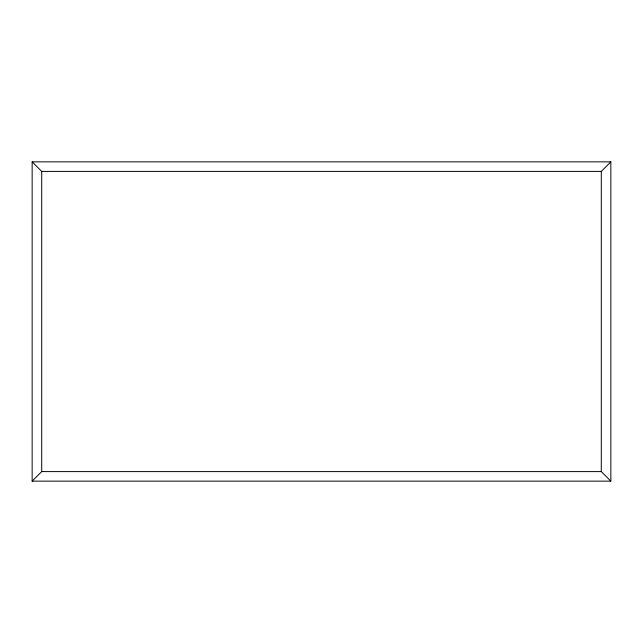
<?xml version="1.0" encoding="UTF-8"?>
<svg xmlns="http://www.w3.org/2000/svg" width="643" height="643" viewBox="0 0 643 643"><rect width="100%" height="100%" fill="white"/><g stroke="black" fill="none" stroke-linecap="round" stroke-linejoin="round"><path stroke-width="0.96" d="M32.15 481.141L41.707 471.592L601.293 471.592L610.85 481.141L610.85 161.859L32.15 161.859L32.15 481.141L610.85 481.141M32.15 161.859L41.707 171.408L601.293 171.408L610.85 161.859M601.293 171.408L601.293 471.592M41.707 171.408L41.707 471.592"/></g></svg>
